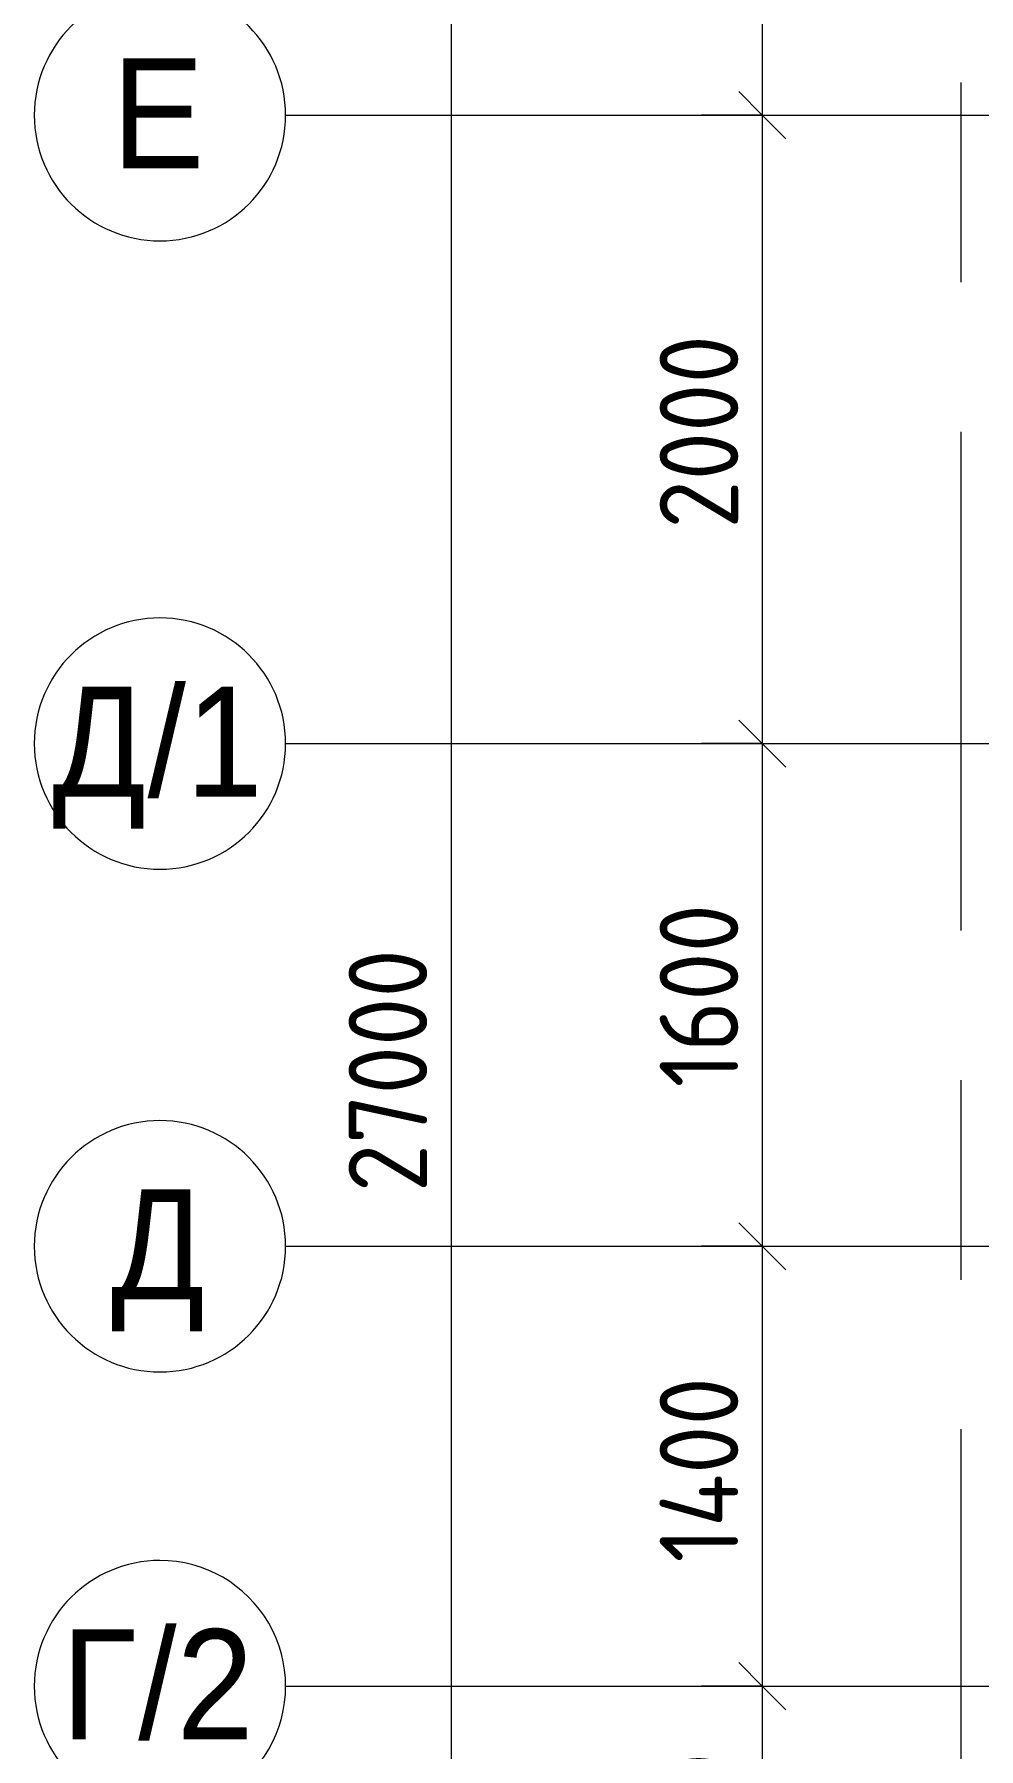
# Model space of a CAD drawing. Header units: millimetres. Extents: x 81609 to 272668, y -8553 to 29000.
# Drawn here: x 81609 to 84615, y 11801 to 17257 of the extents above; entities that cross this region are included whole.
import ezdxf

# ---------------------------------------------------------------- set-up
doc = ezdxf.new("R2010")
doc.units = ezdxf.units.MM
doc.linetypes.add('Осевая', pattern=[3175, 635, -476.25, 1587.5, -476.25])
for name, color, linetype, lineweight in [('A-ANNO-DIMS', 7, 'Continuous', 9), ('A-ANNO-DIMS-100', 7, 'Continuous', 9), ('Оси', 7, 'Continuous', 9), ('Оси-1', 7, 'Continuous', 20), ('Оси-2', 7, 'Осевая', 9)]:
    doc.layers.add(name, color=color, linetype=linetype, lineweight=lineweight)
doc.styles.add('Arial', font='arial.ttf', dxfattribs={"width": 0.9, "height": 350})
doc.styles.add('ISOCPEUR', font='isocpeur.ttf', dxfattribs={"width": 0.9, "height": 250})
doc.dimstyles.new('ISO-2_5_0_9К_БОЛЬШОЙ', dxfattribs={"dimscale": 304.8, "dimtxt": 248.995294, "dimasz": 0.492126, "dimexe": 0.393701, "dimexo": 0.984252, "dimgap": 0, "dimtad": 1, "dimdec": 0, "dimrnd": 10, "dimzin": 0, "dimdsep": 46, "dimtxsty": 'ISOCPEUR', "dimblk1": 'OBLIQUE', "dimblk2": 'OBLIQUE', "dimsah": 1, "dimcen": 0.09, "dimdle": 0.393701, "dimazin": 0, "dimtfac": 1, "dimtdec": 4, "dimtix": 1, "dimtmove": 0, "dimatfit": 3, "dimfxl": 1, "dimtvp": 1, "dimtolj": 1, "dimtzin": 0, "dimarcsym": 2})
doc.dimstyles.new('ISO-2_5_0_9К_БОЛЬШОЙ_1', dxfattribs={"dimscale": 304.8, "dimtxt": 248.995294, "dimasz": 0.492126, "dimexe": 0.393701, "dimexo": 0.984252, "dimgap": 0, "dimtad": 1, "dimdec": 0, "dimrnd": 10, "dimzin": 0, "dimdsep": 46, "dimtxsty": 'ISOCPEUR', "dimblk1": 'OBLIQUE', "dimblk2": 'OBLIQUE', "dimsah": 1, "dimcen": 0.09, "dimdle": 0.393701, "dimazin": 0, "dimtfac": 1, "dimtdec": 4, "dimtix": 1, "dimtmove": 2, "dimatfit": 3, "dimfxl": 1, "dimtvp": 1, "dimtolj": 1, "dimtzin": 0, "dimarcsym": 2})

# ---------------------------------------------------------------- blocks, each defined once
blk = doc.blocks.new('Ось сетки - D8-29747960-План размещения напольных электротехнических лючков и розеток 2 этажа в осях 23-33')
at = {"layer": 'Оси-1'}
for start, end in [(360, 180), (180, 360)]:
    blk.add_arc((0, 0), 4, start, end, dxfattribs=at)
blk = doc.blocks.new('DIMBLOCK4-План размещения напольных электротехнических лючков и розеток 2 этажа в осях 23-33')
at = {"layer": 'A-ANNO-DIMS-100', "lineweight": 20}
for p, q in [((83926.5, 18150), (83851.5, 18225)), ((83926.5, 18150), (84001.5, 18075)), ((83926.5, 17000), (83851.5, 17075)), ((83926.5, 17000), (84001.5, 16925))]:
    blk.add_line(p, q, dxfattribs=at)
at = {"layer": 'A-ANNO-DIMS-100'}
for p, q in [((83732.6, 18150), (84046.5, 18150)), ((83926.5, 18150), (83732.6, 18150)), ((83926.5, 18150), (83926.5, 17000)), ((83732.6, 17000), (84046.5, 17000)), ((83926.5, 17000), (83732.6, 17000))]:
    blk.add_line(p, q, dxfattribs=at)
at = {"layer": 'A-ANNO-DIMS-100', "color": 0, "insert": (83599.9, 17302.1), "char_height": 250, "width": 655.049, "attachment_point": 1, "rotation": 90, "line_spacing_factor": 1.149209, "style": 'ISOCPEUR'}
blk.add_mtext('1150', dxfattribs=at)
blk = doc.blocks.new('_Oblique')
at = {"color": 0, "linetype": 'ByBlock', "lineweight": -2}
blk.add_line((-0.5, -0.5), (0.5, 0.5), dxfattribs=at)
blk = doc.blocks.new('DIMBLOCK5-План размещения напольных электротехнических лючков и розеток 2 этажа в осях 23-33')
at = {"layer": 'A-ANNO-DIMS-100', "lineweight": 20}
for p, q in [((83926.5, 17000), (83851.5, 17075)), ((83926.5, 17000), (84001.5, 16925)), ((83926.5, 15000), (83851.5, 15075)), ((83926.5, 15000), (84001.5, 14925))]:
    blk.add_line(p, q, dxfattribs=at)
at = {"layer": 'A-ANNO-DIMS-100'}
for p, q in [((83732.6, 17000), (84046.5, 17000)), ((83926.5, 17000), (83732.6, 17000)), ((83926.5, 17000), (83926.5, 15000)), ((83732.6, 15000), (84046.5, 15000)), ((83926.5, 15000), (83732.6, 15000))]:
    blk.add_line(p, q, dxfattribs=at)
at = {"layer": 'A-ANNO-DIMS-100', "color": 0, "insert": (83599.9, 15684), "char_height": 250, "width": 758.478, "attachment_point": 1, "rotation": 90, "line_spacing_factor": 1.149209, "style": 'ISOCPEUR'}
blk.add_mtext('2000', dxfattribs=at)
blk = doc.blocks.new('DIMBLOCK6-План размещения напольных электротехнических лючков и розеток 2 этажа в осях 23-33')
at = {"layer": 'A-ANNO-DIMS-100', "lineweight": 20}
for p, q in [((83926.5, 15000), (83851.5, 15075)), ((83926.5, 15000), (84001.5, 14925)), ((83926.5, 13400), (83851.5, 13475)), ((83926.5, 13400), (84001.5, 13325))]:
    blk.add_line(p, q, dxfattribs=at)
at = {"layer": 'A-ANNO-DIMS-100'}
for p, q in [((83732.6, 15000), (84046.5, 15000)), ((83926.5, 15000), (83732.6, 15000)), ((83926.5, 15000), (83926.5, 13400)), ((83732.6, 13400), (84046.5, 13400)), ((83926.5, 13400), (83732.6, 13400))]:
    blk.add_line(p, q, dxfattribs=at)
at = {"layer": 'A-ANNO-DIMS-100', "color": 0, "insert": (83599.9, 13905.5), "char_height": 250, "width": 706.764, "attachment_point": 1, "rotation": 90, "line_spacing_factor": 1.149209, "style": 'ISOCPEUR'}
blk.add_mtext('1600', dxfattribs=at)
blk = doc.blocks.new('DIMBLOCK7-План размещения напольных электротехнических лючков и розеток 2 этажа в осях 23-33')
at = {"layer": 'A-ANNO-DIMS-100', "lineweight": 20}
for p, q in [((83926.5, 13400), (83851.5, 13475)), ((83926.5, 13400), (84001.5, 13325)), ((83926.5, 12000), (83851.5, 12075)), ((83926.5, 12000), (84001.5, 11925))]:
    blk.add_line(p, q, dxfattribs=at)
at = {"layer": 'A-ANNO-DIMS-100'}
for p, q in [((83732.6, 13400), (84046.5, 13400)), ((83926.5, 13400), (83732.6, 13400)), ((83926.5, 13400), (83926.5, 12000)), ((83732.6, 12000), (84046.5, 12000)), ((83926.5, 12000), (83732.6, 12000))]:
    blk.add_line(p, q, dxfattribs=at)
at = {"layer": 'A-ANNO-DIMS-100', "color": 0, "insert": (83599.9, 12393.5), "char_height": 250, "width": 735.494, "attachment_point": 1, "rotation": 90, "line_spacing_factor": 1.149209, "style": 'ISOCPEUR'}
blk.add_mtext('1400', dxfattribs=at)
blk = doc.blocks.new('DIMBLOCK8-План размещения напольных электротехнических лючков и розеток 2 этажа в осях 23-33')
at = {"layer": 'A-ANNO-DIMS-100', "lineweight": 20}
for p, q in [((83926.5, 12000), (83851.5, 12075)), ((83926.5, 12000), (84001.5, 11925)), ((83926.5, 11100), (83851.5, 11175)), ((83926.5, 11100), (84001.5, 11025))]:
    blk.add_line(p, q, dxfattribs=at)
at = {"layer": 'A-ANNO-DIMS-100'}
for p, q in [((83732.6, 12000), (84046.5, 12000)), ((83926.5, 12000), (83732.6, 12000)), ((83926.5, 12000), (83926.5, 11100)), ((83732.6, 11100), (84046.5, 11100)), ((83926.5, 11100), (83732.6, 11100))]:
    blk.add_line(p, q, dxfattribs=at)
at = {"layer": 'A-ANNO-DIMS-100', "color": 0, "insert": (83599.9, 11313), "char_height": 250, "width": 568.858, "attachment_point": 1, "rotation": 90, "line_spacing_factor": 1.149209, "style": 'ISOCPEUR'}
blk.add_mtext('900', dxfattribs=at)
blk = doc.blocks.new('DIMBLOCK13-План размещения напольных электротехнических лючков и розеток 2 этажа в осях 23-33')
at = {"layer": 'A-ANNO-DIMS-100'}
for p, q in [((82936.3, 27120), (82936.3, -120)), ((82742.4, 27000), (83056.3, 27000)), ((82936.3, 27000), (82742.4, 27000)), ((82742.4, 0), (83056.3, 0)), ((82936.3, 0), (82742.4, 0))]:
    blk.add_line(p, q, dxfattribs=at)
at = {"layer": 'A-ANNO-DIMS-100', "lineweight": 20}
for p, q in [((82936.3, 27000), (82861.3, 27075)), ((82936.3, 27000), (83011.3, 26925)), ((82936.3, 0), (82861.3, 75)), ((82936.3, 0), (83011.3, -75))]:
    blk.add_line(p, q, dxfattribs=at)
at = {"layer": 'A-ANNO-DIMS-100', "color": 0, "insert": (82609.7, 13572), "char_height": 250, "width": 948.097, "attachment_point": 1, "rotation": 90, "line_spacing_factor": 1.149209, "style": 'ISOCPEUR'}
blk.add_mtext('27000', dxfattribs=at)

msp = doc.modelspace()

# ---------------------------------------------------------------- linework, layer by layer
at = {"layer": 'Оси'}
for p, q in [((82409.3, 17000), (84909.3, 17000)), ((82409.3, 15000), (84909.3, 15000)), ((82409.3, 13400), (84909.3, 13400)), ((82409.3, 12000), (83649.1, 12000)), ((83699.9, 12000), (84939.7, 12000))]:
    msp.add_line(p, q, dxfattribs=at)
at = {"layer": 'Оси-2'}
for p, q in [((84560, 593.7), (84560, 19415.1)), ((83649.1, 12000), (83699.9, 12000))]:
    msp.add_line(p, q, dxfattribs=at)

# ---------------------------------------------------------------- block references
at = {"layer": 'Оси-1', "xscale": 99.99999999999993, "yscale": 99.99999999999993, "zscale": 99.99999999999993}
for p, rotation in [((82009.3, 17000), 269.9999999999994), ((82009.3, 15000), 269.9999999999994), ((82009.3, 13400), 269.9999999999994), ((82009.3, 12000), 269.9999999999995)]:
    msp.add_blockref('Ось сетки - D8-29747960-План размещения напольных электротехнических лючков и розеток 2 этажа в осях 23-33', p, dxfattribs=dict(at, rotation=rotation))

# ---------------------------------------------------------------- texts
at = {"layer": 'Оси', "char_height": 350, "attachment_point": 1, "style": 'Arial'}
for s, insert, width in [('\\fArial|b0|i0|c204|p34|;\\W.9;Е', (81856.5, 17181), 360.759), ('\\fArial|b0|i0|c204|p34|;\\W.9;Д', (81666.2, 15181), 367.975), ('/1', (81969.8, 15181), 454.557), ('\\fArial|b0|i0|c204|p34|;\\W.9;Д', (81853.8, 13581), 367.975), ('\\fArial|b0|i0|c204|p34|;\\W.9;Г', (81695.9, 12181), 295.823), ('/2', (81940, 12181), 454.557)]:
    msp.add_mtext(s, dxfattribs=dict(at, insert=insert, width=width))

# ---------------------------------------------------------------- dimensions: what is measured, and where the dimension line sits
at = {"layer": 'A-ANNO-DIMS'}
dim = msp.add_linear_dim(base=(82936.3, 0), p1=(83042.4, 27000), p2=(83042.4, 0), angle=90, dimstyle='ISO-2_5_0_9К_БОЛЬШОЙ_1', override={"dimpost": '<>', "dimfxl": 26999.999823}, dxfattribs=at)
dim.commit()
dim.dimension.update_dxf_attribs({"geometry": 'DIMBLOCK13-План размещения напольных электротехнических лючков и розеток 2 этажа в осях 23-33', "text_midpoint": (82776.4, 14046), "dimtype": 160, "text_rotation": 90})
for base, p1, p2, override, picture, middle in [((83926.5, 17000), (84032.6, 18150), (84032.6, 17000), {"dimpost": '<>', "dimfxl": 1150}, 'DIMBLOCK4-План размещения напольных электротехнических лючков и розеток 2 этажа в осях 23-33', (83801.5, 17575)), ((83926.5, 15000), (84032.6, 17000), (84032.6, 15000), {"dimpost": '<>', "dimfxl": 2000.000075}, 'DIMBLOCK5-План размещения напольных электротехнических лючков и розеток 2 этажа в осях 23-33', (83801.5, 16000)), ((83926.5, 13400), (84032.6, 15000), (84032.6, 13400), {"dimpost": '<>', "dimfxl": 1600}, 'DIMBLOCK6-План размещения напольных электротехнических лючков и розеток 2 этажа в осях 23-33', (83801.5, 14200)), ((83926.5, 12000), (84032.6, 13400), (84032.6, 12000), {"dimpost": '<>', "dimfxl": 1399.999995}, 'DIMBLOCK7-План размещения напольных электротехнических лючков и розеток 2 этажа в осях 23-33', (83801.5, 12700)), ((83926.5, 11100), (84032.6, 12000), (84032.6, 11100), {"dimpost": '<>', "dimfxl": 900}, 'DIMBLOCK8-План размещения напольных электротехнических лючков и розеток 2 этажа в осях 23-33', (83801.5, 11550))]:
    dim = msp.add_linear_dim(base=base, p1=p1, p2=p2, angle=90, dimstyle='ISO-2_5_0_9К_БОЛЬШОЙ', override=override, dxfattribs=at)
    dim.commit()
    dim.dimension.update_dxf_attribs({"geometry": picture, "text_midpoint": middle})

doc.saveas('drawing.dxf')
